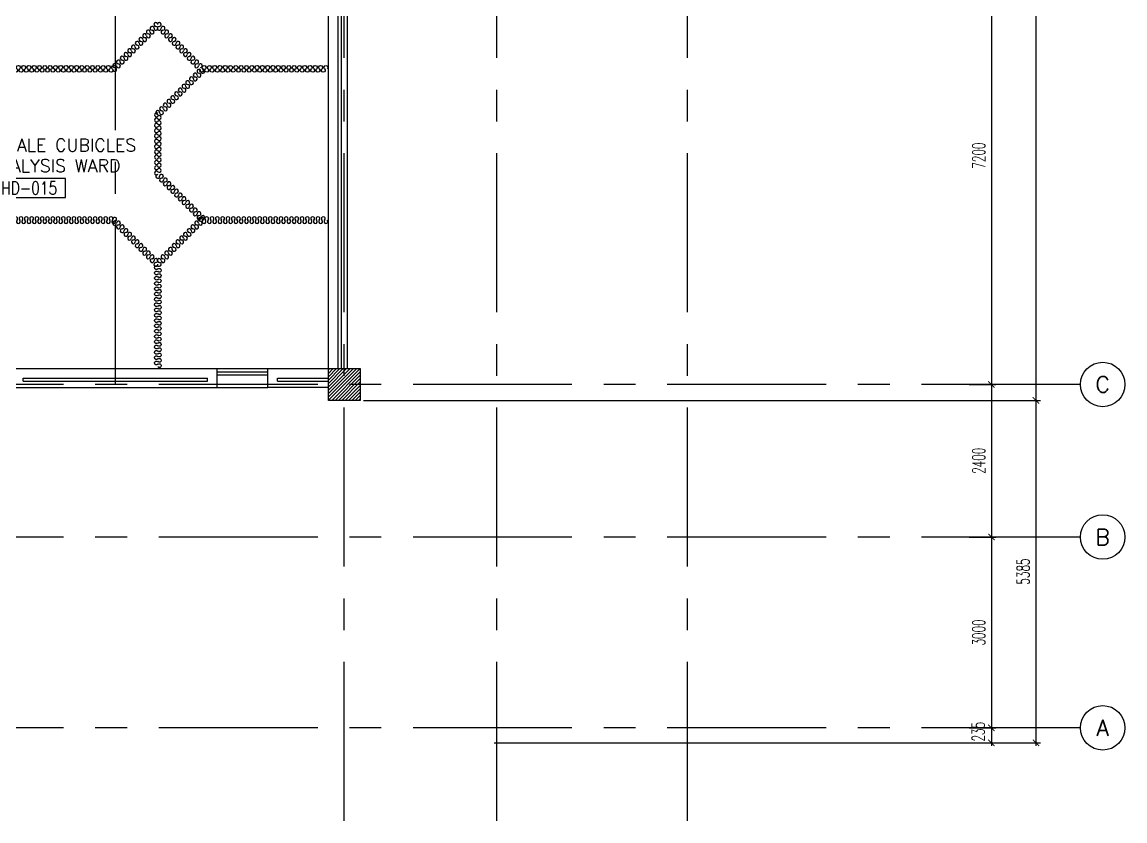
# Model space of a CAD drawing. Extents: x 0.8 to 94.1, y -6.1 to 84.2.
# Drawn here: x 76.73 to 94.08, y 6.01 to 18.57 of the extents above; entities that cross this region are included whole.
import ezdxf
from ezdxf.enums import TextEntityAlignment as Align

# ---------------------------------------------------------------- set-up
doc = ezdxf.new("R2010")
doc.units = 0
doc.header["$MEASUREMENT"] = 0
doc.header["$PDMODE"] = 3
doc.header["$PDSIZE"] = 0.1
doc.linetypes.add('CENTERX2', pattern=[4, 2.5, -0.5, 0.5, -0.5])
doc.layers.get('0').update_dxf_attribs({"color": 11, "linetype": 'CONTINUOUS'})
doc.layers.get('DEFPOINTS').update_dxf_attribs({"color": 11, "linetype": 'CONTINUOUS'})
for name, color, linetype in [('AX-CR', 11, 'CONTINUOUS'), ('AX-DIM', 11, 'CONTINUOUS'), ('AX-TXT', 11, 'CONTINUOUS'), ('AXES', 11, 'CENTERX2'), ('COL', 11, 'CONTINUOUS'), ('HAT', 11, 'CONTINUOUS'), ('INSUL', 11, 'CONTINUOUS'), ('RM-BOX', 11, 'CONTINUOUS'), ('RM-NAME', 11, 'CONTINUOUS'), ('RM-NO', 11, 'CONTINUOUS'), ('WALL', 11, 'CONTINUOUS'), ('WIN', 11, 'CONTINUOUS')]:
    doc.layers.add(name, color=color, linetype=linetype)
doc.styles.add('ROMANS', font='ROMANS.shx', dxfattribs={"width": 0.6})
doc.dimstyles.new('STANDARD in', dxfattribs={"dimtxt": 0.2, "dimasz": 0.1, "dimexe": 0.07, "dimexo": 0.05, "dimgap": 0.1, "dimtad": 1, "dimdec": 0, "dimlfac": 1000, "dimzin": 0, "dimdsep": 46, "dimtxsty": 'ROMANS', "dimblk": 'ARCHTICK', "dimcen": 0.05, "dimdle": 0.05, "dimclrd": 7, "dimclre": 7, "dimclrt": 2, "dimadec": 0, "dimazin": 0, "dimtfac": 1, "dimtdec": 0, "dimtmove": 2, "dimatfit": 3, "dimldrblk": 'ARCHTICK', "dimfxl": 0, "dimtolj": 1, "dimtzin": 0, "dimarcsym": 0})

# ---------------------------------------------------------------- blocks, each defined once
blk = doc.blocks.new('_ARCHTICK')
at = {"color": 0, "linetype": 'ByBlock', "const_width": 0.15}
blk.add_lwpolyline([(-0.5, -0.5), (0.5, 0.5)], dxfattribs=at)
blk = doc.blocks.new('*D195')
at = {"layer": 'AX-DIM', "color": 7, "lineweight": -2}
for p, q in [((82.097, 71.939), (92.749, 71.939)), ((92.679, 71.989), (92.679, 12.569)), ((82.097, 12.619), (92.749, 12.619))]:
    blk.add_line(p, q, dxfattribs=at)
at = {"layer": 'DEFPOINTS', "color": 0}
for p in [(82.047, 71.939), (82.047, 12.619), (92.679, 12.619)]:
    blk.add_point(p, dxfattribs=at)
at = {"layer": 'AX-DIM', "color": 7, "lineweight": -2, "xscale": 0.1, "yscale": 0.1, "zscale": 0.1}
for p, rotation in [((92.679, 71.939), 90), ((92.679, 12.619), 270)]:
    blk.add_blockref('_ARCHTICK', p, dxfattribs=dict(at, rotation=rotation))
at = {"layer": 'AX-DIM', "color": 2, "insert": (92.479, 42.279), "char_height": 0.2, "attachment_point": 5, "rotation": 90, "style": 'ROMANS'}
blk.add_mtext('\\A1;59320', dxfattribs=at)
blk = doc.blocks.new('*D158')
at = {"layer": 'AX-DIM', "color": 7, "lineweight": -2}
for p, q in [((92.679, 12.669), (92.679, 7.184)), ((92.029, 12.619), (92.749, 12.619)), ((84.154, 7.234), (92.749, 7.234))]:
    blk.add_line(p, q, dxfattribs=at)
at = {"layer": 'DEFPOINTS', "color": 0}
for p in [(91.979, 12.619), (84.104, 7.234), (92.679, 7.234)]:
    blk.add_point(p, dxfattribs=at)
at = {"layer": 'AX-DIM', "color": 7, "lineweight": -2, "xscale": 0.1, "yscale": 0.1, "zscale": 0.1}
for p, rotation in [((92.679, 12.619), 90), ((92.679, 7.234), 270)]:
    blk.add_blockref('_ARCHTICK', p, dxfattribs=dict(at, rotation=rotation))
at = {"layer": 'AX-DIM', "color": 2, "insert": (92.479, 9.927), "char_height": 0.2, "attachment_point": 5, "rotation": 90, "style": 'ROMANS'}
blk.add_mtext('\\A1;5385', dxfattribs=at)
blk = doc.blocks.new('*D193')
at = {"layer": 'AX-DIM', "color": 7, "lineweight": -2}
for p, q in [((91.629, 20.069), (92.049, 20.069)), ((91.979, 20.119), (91.979, 12.819)), ((91.629, 12.869), (92.049, 12.869))]:
    blk.add_line(p, q, dxfattribs=at)
at = {"layer": 'DEFPOINTS', "color": 0}
for p in [(91.579, 20.069), (91.579, 12.869), (91.979, 12.869)]:
    blk.add_point(p, dxfattribs=at)
at = {"layer": 'AX-DIM', "color": 7, "lineweight": -2, "xscale": 0.1, "yscale": 0.1, "zscale": 0.1}
for p, rotation in [((91.979, 20.069), 90), ((91.979, 12.869), 270)]:
    blk.add_blockref('_ARCHTICK', p, dxfattribs=dict(at, rotation=rotation))
at = {"layer": 'AX-DIM', "color": 2, "insert": (91.779, 16.469), "char_height": 0.2, "attachment_point": 5, "rotation": 90, "style": 'ROMANS'}
blk.add_mtext('\\A1;7200', dxfattribs=at)
blk = doc.blocks.new('COL50')
at = {"layer": 'COL'}
blk.add_lwpolyline([(-250, 250), (-250, -250), (250, -250), (250, 250)], close=True, dxfattribs=at)
blk = doc.blocks.new('*X52')
at = {"color": 0}
for p, q in [((253128, 10661), (253628, 11161)), ((253129, 10715), (253575, 11161)), ((253129, 10768), (253522, 11161)), ((253129, 10821), (253469, 11161)), ((253129, 10874), (253416, 11161)), ((253129, 10927), (253363, 11161)), ((253129, 10980), (253310, 11161)), ((253129, 11033), (253257, 11161)), ((253129, 11086), (253204, 11161)), ((253129, 11139), (253151, 11161)), ((253181, 10661), (253629, 11109)), ((253234, 10661), (253629, 11056)), ((253287, 10661), (253629, 11003)), ((253340, 10661), (253629, 10950)), ((253393, 10661), (253629, 10896)), ((253446, 10661), (253629, 10843)), ((253499, 10661), (253629, 10790)), ((253552, 10661), (253629, 10737)), ((253605, 10661), (253629, 10684))]:
    blk.add_line(p, q, dxfattribs=at)
blk = doc.blocks.new('AXR')
at = {"layer": 'AX-CR'}
blk.add_circle((350, 0), 350, dxfattribs=at)
at = {"layer": 'AX-TXT', "style": 'ROMANS'}
blk.add_attdef('AX', text='', height=250, dxfattribs=at).set_placement((350, 0), align=Align.MIDDLE)
blk = doc.blocks.new('*D192')
at = {"layer": 'AX-DIM', "color": 7, "lineweight": -2}
for p, q in [((91.629, 12.869), (92.049, 12.869)), ((91.979, 12.919), (91.979, 10.419)), ((91.629, 10.469), (92.049, 10.469))]:
    blk.add_line(p, q, dxfattribs=at)
at = {"layer": 'DEFPOINTS', "color": 0}
for p in [(91.579, 12.869), (91.579, 10.469), (91.979, 10.469)]:
    blk.add_point(p, dxfattribs=at)
at = {"layer": 'AX-DIM', "color": 7, "lineweight": -2, "xscale": 0.1, "yscale": 0.1, "zscale": 0.1}
for p, rotation in [((91.979, 12.869), 90), ((91.979, 10.469), 270)]:
    blk.add_blockref('_ARCHTICK', p, dxfattribs=dict(at, rotation=rotation))
at = {"layer": 'AX-DIM', "color": 2, "insert": (91.779, 11.669), "char_height": 0.2, "attachment_point": 5, "rotation": 90, "style": 'ROMANS'}
blk.add_mtext('\\A1;2400', dxfattribs=at)
blk = doc.blocks.new('*D191')
at = {"layer": 'AX-DIM', "color": 7, "lineweight": -2}
for p, q in [((91.629, 10.469), (92.049, 10.469)), ((91.979, 10.519), (91.979, 7.419)), ((91.629, 7.469), (92.049, 7.469))]:
    blk.add_line(p, q, dxfattribs=at)
at = {"layer": 'DEFPOINTS', "color": 0}
for p in [(91.579, 10.469), (91.579, 7.469), (91.979, 7.469)]:
    blk.add_point(p, dxfattribs=at)
at = {"layer": 'AX-DIM', "color": 7, "lineweight": -2, "xscale": 0.1, "yscale": 0.1, "zscale": 0.1}
for p, rotation in [((91.979, 10.469), 90), ((91.979, 7.469), 270)]:
    blk.add_blockref('_ARCHTICK', p, dxfattribs=dict(at, rotation=rotation))
at = {"layer": 'AX-DIM', "color": 2, "insert": (91.779, 8.969), "char_height": 0.2, "attachment_point": 5, "rotation": 90, "style": 'ROMANS'}
blk.add_mtext('\\A1;3000', dxfattribs=at)
blk = doc.blocks.new('*D159')
at = {"layer": 'AX-DIM', "color": 7, "lineweight": -2}
for p, q in [((91.629, 7.469), (92.049, 7.469)), ((91.979, 7.519), (91.979, 7.184)), ((91.629, 7.234), (92.049, 7.234))]:
    blk.add_line(p, q, dxfattribs=at)
at = {"layer": 'DEFPOINTS', "color": 0}
for p in [(91.579, 7.469), (91.579, 7.234), (91.979, 7.234)]:
    blk.add_point(p, dxfattribs=at)
at = {"layer": 'AX-DIM', "color": 7, "lineweight": -2, "xscale": 0.1, "yscale": 0.1, "zscale": 0.1}
for p, rotation in [((91.979, 7.469), 90), ((91.979, 7.234), 270)]:
    blk.add_blockref('_ARCHTICK', p, dxfattribs=dict(at, rotation=rotation))
at = {"layer": 'AX-DIM', "color": 2, "insert": (91.772, 7.408), "char_height": 0.2, "attachment_point": 5, "rotation": 90, "style": 'ROMANS'}
blk.add_mtext('\\A1;235', dxfattribs=at)
blk = doc.blocks.new('RM1')
at = {"layer": 'RM-BOX'}
blk.add_lwpolyline([(570, -200), (-570, -200), (-570, -500), (570, -500)], close=True, dxfattribs=at)
at = {"layer": 'RM-NAME', "style": 'ROMANS'}
for tag, p in [('ROOMNAME1', (0, 324)), ('ROOMNAME2', (0, 0))]:
    blk.add_attdef(tag, text='', height=200, dxfattribs=at).set_placement(p, align=Align.MIDDLE)
at = {"layer": 'RM-NO', "style": 'ROMANS', "width": 0.8}
blk.add_attdef('ROOMNO', text='', height=200, dxfattribs=at).set_placement((0, -350), align=Align.MIDDLE)
blk = doc.blocks.new('HF16162-P')
at = {"color": 8}
for centre, start, end in [((-0.04, 0.037), 313.5684, 226.4316), ((0.11, 0.037), 313.5684, 226.4316), ((0.261, 0.037), 313.5684, 226.4316), ((0.411, 0.037), 313.5684, 226.4316), ((0.562, 0.037), 313.5684, 226.4316), ((0.712, 0.037), 313.5684, 226.4316), ((0.863, 0.037), 313.5684, 226.4316), ((1.013, 0.037), 313.5684, 226.4316), ((1.164, 0.037), 313.5684, 226.4316), ((1.314, 0.037), 313.5684, 226.4316), ((1.465, 0.037), 313.5684, 226.4316), ((1.615, 0.037), 313.5684, 226.4316), ((1.766, 0.037), 313.5684, 226.4316), ((1.916, 0.037), 313.5684, 226.4316), ((2.067, 0.037), 313.5684, 226.4316), ((2.217, 0.037), 313.5684, 226.4316), ((2.368, 0.037), 313.5684, 226.4316), ((2.518, 0.037), 313.5684, 226.4316), ((2.669, 0.037), 313.5684, 226.4316), ((2.819, 0.037), 313.5684, 226.4316), ((2.97, 0.037), 313.5684, 226.4316), ((3.12, 0.037), 313.5684, 226.4316), ((3.27, 0.037), 313.5684, 226.4316), ((3.421, 0.037), 313.5684, 226.4316), ((0.035, -0.042), 133.5684, 46.4316), ((0.186, -0.042), 133.5684, 46.4316), ((0.336, -0.042), 133.5684, 46.4316), ((0.487, -0.042), 133.5684, 46.4316), ((0.637, -0.042), 133.5684, 46.4316), ((0.788, -0.042), 133.5684, 46.4316), ((0.938, -0.042), 133.5684, 46.4316), ((1.088, -0.042), 133.5684, 46.4316), ((1.239, -0.042), 133.5684, 46.4316), ((1.389, -0.042), 133.5684, 46.4316), ((1.54, -0.042), 133.5684, 46.4316), ((1.69, -0.042), 133.5684, 46.4316), ((1.841, -0.042), 133.5684, 46.4316), ((1.991, -0.042), 133.5684, 46.4316), ((2.142, -0.042), 133.5684, 46.4316), ((2.292, -0.042), 133.5684, 46.4316), ((2.443, -0.042), 133.5684, 46.4316), ((2.593, -0.042), 133.5684, 46.4316), ((2.744, -0.042), 133.5684, 46.4316), ((2.894, -0.042), 133.5684, 46.4316), ((3.045, -0.042), 133.5684, 46.4316), ((3.195, -0.042), 133.5684, 46.4316), ((3.346, -0.042), 133.5684, 46.4316), ((3.496, -0.042), 133.5684, 46.4316)]:
    blk.add_arc(centre, 0.0546, start, end, dxfattribs=at)

msp = doc.modelspace()

# ---------------------------------------------------------------- linework, layer by layer
at = {"color": 8}
for centre, start, end in [((78.7145, 18.4127), 358.56836, 271.43164), ((78.7734, 18.4716), 358.56836, 271.43164), ((78.7749, 18.4112), 178.56836, 91.43164), ((78.8323, 18.5305), 358.56836, 271.43164), ((78.8338, 18.4701), 178.56836, 91.43164), ((78.8846, 18.4701), 88.56836, 1.43164), ((78.8861, 18.5305), 268.56836, 181.43164), ((78.9435, 18.4112), 88.56836, 1.43164), ((78.945, 18.4716), 268.56836, 181.43164), ((79.0039, 18.4127), 268.56836, 181.43164), ((78.5378, 18.236), 358.56836, 271.43164), ((78.5967, 18.2949), 358.56836, 271.43164), ((78.5982, 18.2345), 178.56836, 91.43164), ((78.6556, 18.3538), 358.56836, 271.43164), ((78.6571, 18.2934), 178.56836, 91.43164), ((78.716, 18.3523), 178.56836, 91.43164), ((79.0024, 18.3523), 88.56836, 1.43164), ((79.0613, 18.2934), 88.56836, 1.43164), ((79.0628, 18.3538), 268.56836, 181.43164), ((79.1202, 18.2345), 88.56836, 1.43164), ((79.1217, 18.2949), 268.56836, 181.43164), ((79.1806, 18.236), 268.56836, 181.43164), ((78.361, 18.0592), 358.56836, 271.43164), ((78.42, 18.1182), 358.56836, 271.43164), ((78.4215, 18.0577), 178.56836, 91.43164), ((78.4789, 18.1771), 358.56836, 271.43164), ((78.4804, 18.1166), 178.56836, 91.43164), ((78.5393, 18.1756), 178.56836, 91.43164), ((79.1791, 18.1756), 88.56836, 1.43164), ((79.238, 18.1166), 88.56836, 1.43164), ((79.2395, 18.1771), 268.56836, 181.43164), ((79.2969, 18.0577), 88.56836, 1.43164), ((79.2984, 18.1182), 268.56836, 181.43164), ((79.3574, 18.0592), 268.56836, 181.43164), ((78.1843, 17.8825), 358.56836, 271.43164), ((78.2432, 17.9414), 358.56836, 271.43164), ((78.2447, 17.881), 178.56836, 91.43164), ((78.3021, 18.0003), 358.56836, 271.43164), ((78.3036, 17.9399), 178.56836, 91.43164), ((78.3625, 17.9988), 178.56836, 91.43164), ((79.3558, 17.9988), 88.56836, 1.43164), ((79.4148, 17.9399), 88.56836, 1.43164), ((79.4163, 18.0003), 268.56836, 181.43164), ((79.4737, 17.881), 88.56836, 1.43164), ((79.4752, 17.9414), 268.56836, 181.43164), ((79.5341, 17.8825), 268.56836, 181.43164), ((78.1858, 17.8221), 178.56836, 91.43164), ((79.3922, 17.6761), 358.56836, 271.43164), ((79.4511, 17.7351), 358.56836, 271.43164), ((79.4526, 17.6746), 178.56836, 91.43164), ((79.51, 17.794), 358.56836, 271.43164), ((79.5115, 17.7335), 178.56836, 91.43164), ((79.5704, 17.7925), 178.56836, 91.43164), ((79.2154, 17.4994), 358.56836, 271.43164), ((79.2743, 17.5583), 358.56836, 271.43164), ((79.2758, 17.4979), 178.56836, 91.43164), ((79.3332, 17.6172), 358.56836, 271.43164), ((79.3348, 17.5568), 178.56836, 91.43164), ((79.3937, 17.6157), 178.56836, 91.43164), ((79.0387, 17.3227), 358.56836, 271.43164), ((79.0976, 17.3816), 358.56836, 271.43164), ((79.1565, 17.4405), 358.56836, 271.43164), ((79.158, 17.3801), 178.56836, 91.43164), ((79.2169, 17.439), 178.56836, 91.43164), ((78.9209, 17.2049), 358.56836, 271.43164), ((78.9798, 17.2638), 358.56836, 271.43164), ((78.9813, 17.2033), 178.56836, 91.43164), ((79.0402, 17.2623), 178.56836, 91.43164), ((79.0991, 17.3212), 178.56836, 91.43164), ((78.8401, 17.1102), 43.56836, 316.43164), ((78.8401, 17.0269), 43.56836, 316.43164), ((78.862, 17.1459), 358.56836, 271.43164), ((78.8839, 17.0685), 223.56836, 136.43164), ((78.8839, 16.9852), 223.56836, 136.43164), ((78.9224, 17.1444), 178.56836, 91.43164), ((78.8401, 16.9436), 43.56836, 316.43164), ((78.8401, 16.8603), 43.56836, 316.43164), ((78.8839, 16.9019), 223.56836, 136.43164), ((78.8839, 16.8186), 223.56836, 136.43164), ((78.8401, 16.777), 43.56836, 316.43164), ((78.8401, 16.6936), 43.56836, 316.43164), ((78.8839, 16.7353), 223.56836, 136.43164), ((78.8839, 16.652), 223.56836, 136.43164), ((78.8401, 16.6103), 43.56836, 316.43164), ((78.8401, 16.527), 43.56836, 316.43164), ((78.8839, 16.5687), 223.56836, 136.43164), ((78.8839, 16.4854), 223.56836, 136.43164), ((78.8401, 16.4437), 43.56836, 316.43164), ((78.8401, 16.3604), 43.56836, 316.43164), ((78.8839, 16.402), 223.56836, 136.43164), ((78.8839, 16.3187), 223.56836, 136.43164), ((78.8401, 16.2771), 43.56836, 316.43164), ((78.8401, 16.1938), 43.56836, 316.43164), ((78.862, 16.1427), 88.56836, 1.43164), ((78.8839, 16.2354), 223.56836, 136.43164), ((78.9224, 16.1442), 268.56836, 181.43164), ((78.9209, 16.0838), 88.56836, 1.43164), ((78.9798, 16.0249), 88.56836, 1.43164), ((78.9813, 16.0853), 268.56836, 181.43164), ((79.0387, 15.966), 88.56836, 1.43164), ((79.0402, 16.0264), 268.56836, 181.43164), ((79.0991, 15.9675), 268.56836, 181.43164), ((79.0976, 15.9071), 88.56836, 1.43164), ((79.1565, 15.8482), 88.56836, 1.43164), ((79.158, 15.9086), 268.56836, 181.43164), ((79.2154, 15.7892), 88.56836, 1.43164), ((79.2169, 15.8497), 268.56836, 181.43164), ((79.2758, 15.7908), 268.56836, 181.43164), ((79.2743, 15.7303), 88.56836, 1.43164), ((79.3332, 15.6714), 88.56836, 1.43164), ((79.3348, 15.7318), 268.56836, 181.43164), ((79.3922, 15.6125), 88.56836, 1.43164), ((79.3937, 15.6729), 268.56836, 181.43164), ((79.4526, 15.614), 268.56836, 181.43164), ((78.1858, 15.4666), 268.56836, 181.43164), ((79.4511, 15.5536), 88.56836, 1.43164), ((79.51, 15.4947), 88.56836, 1.43164), ((79.5115, 15.5551), 268.56836, 181.43164), ((79.5326, 15.4666), 358.56836, 271.43164), ((79.5704, 15.4962), 268.56836, 181.43164), ((78.1843, 15.4061), 88.56836, 1.43164), ((78.2432, 15.3472), 88.56836, 1.43164), ((78.2447, 15.4077), 268.56836, 181.43164), ((78.3021, 15.2883), 88.56836, 1.43164), ((78.3036, 15.3487), 268.56836, 181.43164), ((78.3625, 15.2898), 268.56836, 181.43164), ((79.3558, 15.2898), 358.56836, 271.43164), ((79.4148, 15.3487), 358.56836, 271.43164), ((79.4163, 15.2883), 178.56836, 91.43164), ((79.4737, 15.4077), 358.56836, 271.43164), ((79.4752, 15.3472), 178.56836, 91.43164), ((79.5341, 15.4061), 178.56836, 91.43164), ((78.361, 15.2294), 88.56836, 1.43164), ((78.42, 15.1705), 88.56836, 1.43164), ((78.4215, 15.2309), 268.56836, 181.43164), ((78.4789, 15.1116), 88.56836, 1.43164), ((78.4804, 15.172), 268.56836, 181.43164), ((78.5393, 15.1131), 268.56836, 181.43164), ((79.1791, 15.1131), 358.56836, 271.43164), ((79.238, 15.172), 358.56836, 271.43164), ((79.2395, 15.1116), 178.56836, 91.43164), ((79.2969, 15.2309), 358.56836, 271.43164), ((79.2984, 15.1705), 178.56836, 91.43164), ((79.3574, 15.2294), 178.56836, 91.43164), ((78.5378, 15.0527), 88.56836, 1.43164), ((78.5967, 14.9938), 88.56836, 1.43164), ((78.5982, 15.0542), 268.56836, 181.43164), ((78.6556, 14.9349), 88.56836, 1.43164), ((78.6571, 14.9953), 268.56836, 181.43164), ((78.716, 14.9364), 268.56836, 181.43164), ((79.0024, 14.9364), 358.56836, 271.43164), ((79.0613, 14.9953), 358.56836, 271.43164), ((79.0628, 14.9349), 178.56836, 91.43164), ((79.1202, 15.0542), 358.56836, 271.43164), ((79.1217, 14.9938), 178.56836, 91.43164), ((79.1806, 15.0527), 178.56836, 91.43164), ((78.7145, 14.8759), 88.56836, 1.43164), ((78.7734, 14.817), 88.56836, 1.43164), ((78.7749, 14.8775), 268.56836, 181.43164), ((78.8323, 14.7581), 88.56836, 1.43164), ((78.8338, 14.8185), 268.56836, 181.43164), ((78.8846, 14.8185), 358.56836, 271.43164), ((78.8861, 14.7581), 178.56836, 91.43164), ((78.9435, 14.8775), 358.56836, 271.43164), ((78.945, 14.817), 178.56836, 91.43164), ((79.0039, 14.8759), 178.56836, 91.43164)]:
    msp.add_arc(centre, 0.0302, start, end, dxfattribs=at)
at = {"color": 8, "extrusion": (0, 0, -1)}
for centre, major_axis, start_param, end_param in [((78.8439, 14.7072), (-0.0214, 0.0214), 3.1166059, 7.8789684), ((78.8439, 14.6239), (-0.0214, 0.0214), 3.1166059, 7.8789684), ((78.8877, 14.6655), (-0.0214, 0.0214), 6.2581985, 11.0205611), ((78.8877, 14.5822), (-0.0214, 0.0214), 6.2581985, 11.0205611), ((78.8439, 14.5406), (0.0214, 0.0214), 1.5458095, 6.3081721), ((78.8439, 14.4573), (0.0214, 0.0214), 1.5458095, 6.3081721), ((78.8439, 14.3739), (0.0214, 0.0214), 1.5458095, 6.3081721), ((78.8877, 14.4989), (0.0214, 0.0214), 4.6874022, 9.4497648), ((78.8877, 14.4156), (-0.0214, 0.0214), 6.2581985, 11.0205611), ((78.8439, 14.2906), (-0.0214, 0.0214), 3.1166059, 7.8789684), ((78.8439, 14.2073), (-0.0214, 0.0214), 3.1166059, 7.8789684), ((78.8877, 14.3323), (-0.0214, 0.0214), 6.2581985, 11.0205611), ((78.8877, 14.249), (-0.0214, 0.0214), 6.2581985, 11.0205611), ((78.8439, 14.124), (0.0214, 0.0214), 1.5458095, 6.3081721), ((78.8439, 14.0407), (-0.0214, 0.0214), 3.1166059, 7.8789684), ((78.8877, 14.1657), (-0.0214, 0.0214), 6.2581985, 11.0205611), ((78.8877, 14.0824), (0.0214, 0.0214), 4.6874022, 9.4497648), ((78.8439, 13.9574), (0.0214, 0.0214), 1.5458095, 6.3081721), ((78.8439, 13.8741), (-0.0214, 0.0214), 3.1166059, 7.8789684), ((78.8877, 13.999), (0.0214, 0.0214), 4.6874022, 9.4497648), ((78.8877, 13.9157), (-0.0214, 0.0214), 6.2581985, 11.0205611), ((78.8439, 13.7908), (-0.0214, 0.0214), 3.1166059, 7.8789684), ((78.8439, 13.7074), (-0.0214, 0.0214), 3.1166059, 7.8789684), ((78.8877, 13.8324), (-0.0214, 0.0214), 6.2581985, 11.0205611), ((78.8877, 13.7491), (-0.0214, 0.0214), 6.2581985, 11.0205611), ((78.8439, 13.6241), (-0.0214, 0.0214), 3.1166059, 7.8789684), ((78.8439, 13.5408), (0.0214, 0.0214), 1.5458095, 6.3081721), ((78.8877, 13.6658), (0.0214, 0.0214), 4.6874022, 9.4497648), ((78.8877, 13.5825), (0.0214, 0.0214), 4.6874022, 9.4497648), ((78.8439, 13.4575), (-0.0214, 0.0214), 3.1166059, 7.8789684), ((78.8439, 13.3742), (-0.0214, 0.0214), 3.1166059, 7.8789684), ((78.8877, 13.4992), (0.0214, 0.0214), 4.6874022, 9.4497648), ((78.8877, 13.4158), (-0.0214, 0.0214), 6.2581985, 11.0205611), ((78.8877, 13.3325), (-0.0214, 0.0214), 6.2581985, 11.0205611), ((78.8439, 13.2909), (-0.0214, 0.0214), 3.1166059, 7.8789684), ((78.8439, 13.2076), (-0.0214, 0.0214), 3.1166059, 7.8789684), ((78.8877, 13.2492), (0.0214, 0.0214), 4.6874022, 9.4497648), ((78.8877, 13.1659), (-0.0214, 0.0214), 6.2581985, 11.0205611)]:
    msp.add_ellipse(centre, major_axis=major_axis, ratio=1, start_param=start_param, end_param=end_param, dxfattribs=at)
at = {"layer": 'AXES'}
for p, q in [((81.7967, 6.005), (81.7967, 83.5441)), ((84.1967, 6.005), (84.1967, 83.5441)), ((87.1967, 6.005), (87.1967, 83.5441)), ((78.1967, 12.8693), (78.1967, 71.6893)), ((93.3795, 12.8693), (24.7567, 12.8693)), ((93.3795, 10.4693), (15.1567, 10.4693)), ((93.3795, 10.4693), (23.5567, 10.4693)), ((93.3795, 7.4693), (21.7567, 7.4693)), ((93.3795, 7.4693), (21.7567, 7.4693))]:
    msp.add_line(p, q, dxfattribs=at)
at = {"layer": 'INSUL'}
for p, q in [((81.6967, 19.8193), (81.6967, 13.1193)), ((81.7467, 19.8193), (81.7467, 13.1193)), ((76.7467, 12.9193), (76.7467, 12.9693)), ((76.7467, 12.9693), (79.6467, 12.9693)), ((76.7467, 12.9193), (79.6467, 12.9193)), ((79.6467, 12.9193), (79.6467, 12.9693)), ((80.7467, 12.9193), (80.7467, 12.9693)), ((80.7467, 12.9693), (81.5467, 12.9693)), ((80.7467, 12.9193), (81.5467, 12.9193))]:
    msp.add_line(p, q, dxfattribs=at)
at = {"layer": 'WALL'}
for p, q in [((81.5467, 13.1193), (81.5467, 19.8193)), ((81.8467, 13.1193), (81.8467, 19.8193)), ((76.5967, 13.1193), (79.7967, 13.1193)), ((79.7967, 12.8193), (79.7967, 13.1193)), ((80.5967, 12.8193), (80.5967, 13.1193)), ((80.5967, 13.1193), (81.5467, 13.1193)), ((76.5967, 12.8193), (79.7967, 12.8193)), ((81.5467, 12.8193), (80.5967, 12.8193))]:
    msp.add_line(p, q, dxfattribs=at)
at = {"layer": 'WIN'}
for p, q in [((79.7967, 13.1193), (80.5967, 13.1193)), ((79.7967, 13.0693), (80.5967, 13.0693)), ((79.7967, 13.0193), (80.5967, 13.0193)), ((79.7967, 12.8193), (80.5967, 12.8193))]:
    msp.add_line(p, q, dxfattribs=at)

# ---------------------------------------------------------------- block references
at = {"color": 11, "xscale": -0.5536417323164642, "yscale": 0.5536417322873604, "zscale": 0.5536417322834644}
for p in [(78.1468, 17.8355), (81.4858, 17.8355)]:
    msp.add_blockref('HF16162-P', p, dxfattribs=at)
at = {"color": 11, "xscale": 0.5536417323164642, "yscale": 0.5536417322873604, "zscale": 0.5536417322834644, "rotation": 180}
for p in [(78.1468, 15.4532), (81.4858, 15.4532)]:
    msp.add_blockref('HF16162-P', p, dxfattribs=at)
at = {"layer": 'AXES', "xscale": 0.001000000047497451, "yscale": 0.0009999999892897904, "zscale": 0.001}
for p, values in [((93.3795, 12.8693), {'AX': 'C'}), ((93.3795, 10.4693), {'AX': 'B'}), ((93.3795, 7.4693), {'AX': 'A'})]:
    msp.add_blockref('AXR', p, dxfattribs=at).add_auto_attribs(values)
at = {"layer": 'COL', "xscale": -0.001000000047497451, "yscale": 0.0009999999892897904, "zscale": 0.001}
msp.add_blockref('COL50', (81.7967, 12.8693), dxfattribs=at)
at = {"layer": 'HAT', "xscale": 0.001000000047497451, "yscale": 0.0009999999892897904, "zscale": 0.001}
msp.add_blockref('RM1', (76.8396, 16.3096), dxfattribs=at).add_auto_attribs({'ROOMNO': 'HD-015', 'ROOMNAME2': 'HAEMODIALYSIS WARD', 'ROOMNAME1': '9 BED FEMALE CUBICLES'})
msp.add_blockref('*X52', (-171.5819, 1.9583), dxfattribs=at)

# ---------------------------------------------------------------- dimensions: what is measured, and where the dimension line sits
at = {"layer": 'AX-DIM'}
for base, p1, p2, picture, middle in [((92.6795, 12.6193), (82.0467, 71.9393), (82.0467, 12.6193), '*D195', (92.4795, 42.2793)), ((91.9795, 12.8693), (91.5795, 20.0693), (91.5795, 12.8693), '*D193', (91.7795, 16.4693)), ((91.9795, 10.4693), (91.5795, 12.8693), (91.5795, 10.4693), '*D192', (91.7795, 11.6693)), ((92.6795, 7.2343), (91.9795, 12.6193), (84.1043, 7.2343), '*D158', (92.4795, 9.9268)), ((91.9795, 7.4693), (91.5795, 10.4693), (91.5795, 7.4693), '*D191', (91.7795, 8.9693))]:
    dim = msp.add_linear_dim(base=base, p1=p1, p2=p2, angle=270, dimstyle='STANDARD in', dxfattribs=at)
    dim.commit()
    dim.dimension.update_dxf_attribs({"geometry": picture, "text_midpoint": middle})
dim = msp.add_linear_dim(base=(91.9795, 7.2343), p1=(91.5795, 7.4693), p2=(91.5795, 7.2343), angle=270, dimstyle='STANDARD in', dxfattribs=at)
dim.commit()
dim.dimension.update_dxf_attribs({"geometry": '*D159', "text_midpoint": (91.7716, 7.4082), "dimtype": 160})

doc.saveas('drawing.dxf')
